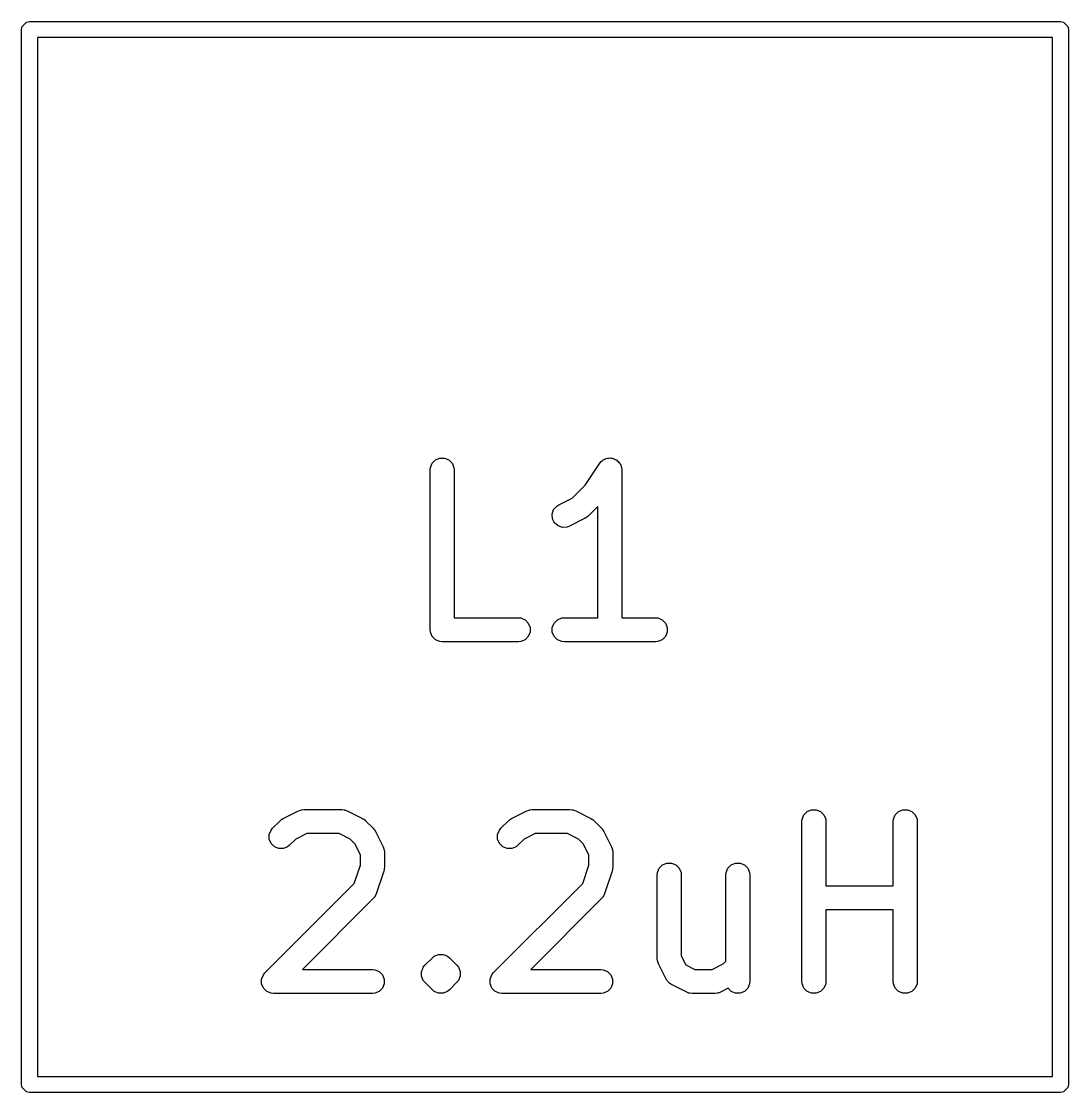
# Model space of a CAD drawing. Extents: x 1.56 to 6.49, y -4.6 to -1.37.
# Drawn here: x 3.6654 to 3.9232, y -2.4783 to -2.2146 of the extents above; entities that cross this region are included whole.
import ezdxf

# ---------------------------------------------------------------- set-up
doc = ezdxf.new("R2010")
doc.units = 0
doc.header["$MEASUREMENT"] = 0
doc.layers.add('BLACK', color=7, linetype='CONTINUOUS')

msp = doc.modelspace()

# ---------------------------------------------------------------- linework, layer by layer
at = {"layer": 'BLACK', "linetype": 'CONTINUOUS'}
for p, q in [((3.6655, -2.21578), (3.66657, -2.21472)), ((3.66657, -2.21472), (3.66732, -2.21457)), ((3.66732, -2.21457), (3.92126, -2.21457)), ((3.92126, -2.21457), (3.92201, -2.21472)), ((3.92201, -2.21472), (3.92308, -2.21578)), ((3.66535, -2.21654), (3.6655, -2.21578)), ((3.66535, -2.47638), (3.66535, -2.21654)), ((3.92308, -2.21578), (3.92323, -2.21654)), ((3.92323, -2.21654), (3.92323, -2.47638)), ((3.66929, -2.2185), (3.66929, -2.47441)), ((3.91929, -2.2185), (3.66929, -2.2185)), ((3.91929, -2.47441), (3.91929, -2.2185)), ((3.76609, -2.32442), (3.76653, -2.32335)), ((3.76653, -2.32335), (3.76734, -2.32254)), ((3.76734, -2.32254), (3.76841, -2.3221)), ((3.76841, -2.3221), (3.76956, -2.3221)), ((3.76956, -2.3221), (3.77062, -2.32254)), ((3.77062, -2.32254), (3.77144, -2.32335)), ((3.77144, -2.32335), (3.77188, -2.32442)), ((3.80418, -2.32874), (3.80777, -2.32335)), ((3.80777, -2.32335), (3.80814, -2.32291)), ((3.80777, -2.32335), (3.80777, -2.32335)), ((3.80777, -2.32335), (3.80777, -2.32335)), ((3.80777, -2.32335), (3.80777, -2.32335)), ((3.80814, -2.32291), (3.80838, -2.32274)), ((3.80838, -2.32274), (3.80859, -2.32254)), ((3.80859, -2.32254), (3.80885, -2.32243)), ((3.80885, -2.32243), (3.80909, -2.32227)), ((3.80909, -2.32227), (3.80938, -2.32221)), ((3.80938, -2.32221), (3.80965, -2.3221)), ((3.80965, -2.3221), (3.80994, -2.3221)), ((3.80994, -2.3221), (3.81022, -2.32204)), ((3.81022, -2.32204), (3.81051, -2.3221)), ((3.81051, -2.3221), (3.8108, -2.3221)), ((3.8108, -2.3221), (3.81107, -2.32221)), ((3.81107, -2.32221), (3.81135, -2.32226)), ((3.81135, -2.32226), (3.8116, -2.32243)), ((3.8116, -2.32243), (3.81187, -2.32254)), ((3.81187, -2.32254), (3.81207, -2.32274)), ((3.81207, -2.32274), (3.81231, -2.3229)), ((3.81231, -2.3229), (3.81248, -2.32315)), ((3.81248, -2.32315), (3.81268, -2.32335)), ((3.81268, -2.32335), (3.81279, -2.32362)), ((3.81279, -2.32362), (3.81295, -2.32386)), ((3.81295, -2.32386), (3.81301, -2.32415)), ((3.76603, -2.32499), (3.76609, -2.32442)), ((3.76603, -2.36436), (3.76603, -2.32499)), ((3.77188, -2.32442), (3.77193, -2.32499)), ((3.77193, -2.32499), (3.77193, -2.36141)), ((3.81301, -2.32415), (3.81312, -2.32442)), ((3.81312, -2.32442), (3.81318, -2.32499)), ((3.81318, -2.32499), (3.81318, -2.32499)), ((3.81318, -2.32499), (3.81318, -2.32499)), ((3.81318, -2.32499), (3.81318, -2.32499)), ((3.81318, -2.32499), (3.81318, -2.36141)), ((3.80098, -2.33194), (3.80418, -2.32874)), ((3.79641, -2.33478), (3.79717, -2.33391)), ((3.79717, -2.33391), (3.79766, -2.3336)), ((3.79766, -2.3336), (3.80098, -2.33194)), ((3.80727, -2.334), (3.80482, -2.33645)), ((3.80727, -2.36141), (3.80727, -2.334)), ((3.79605, -2.33587), (3.79641, -2.33478)), ((3.79613, -2.33702), (3.79605, -2.33587)), ((3.79665, -2.33805), (3.79613, -2.33702)), ((3.80405, -2.33701), (3.8003, -2.33888)), ((3.8043, -2.33685), (3.80405, -2.33701)), ((3.80437, -2.33682), (3.8043, -2.33685)), ((3.80445, -2.33676), (3.80437, -2.33682)), ((3.80454, -2.3367), (3.80445, -2.33676)), ((3.80459, -2.33664), (3.80454, -2.3367)), ((3.80482, -2.33645), (3.80459, -2.33664)), ((3.79752, -2.33881), (3.79665, -2.33805)), ((3.79861, -2.33917), (3.79752, -2.33881)), ((3.79976, -2.33909), (3.79861, -2.33917)), ((3.8003, -2.33888), (3.79976, -2.33909)), ((3.77193, -2.36141), (3.78773, -2.36141)), ((3.78773, -2.36141), (3.78831, -2.36147)), ((3.78831, -2.36147), (3.78937, -2.36191)), ((3.78937, -2.36191), (3.79018, -2.36272)), ((3.79018, -2.36272), (3.79063, -2.36379)), ((3.79608, -2.36379), (3.79652, -2.36272)), ((3.79652, -2.36272), (3.79734, -2.36191)), ((3.79734, -2.36191), (3.7984, -2.36147)), ((3.7984, -2.36147), (3.79898, -2.36141)), ((3.79898, -2.36141), (3.80727, -2.36141)), ((3.81318, -2.36141), (3.82148, -2.36141)), ((3.82148, -2.36141), (3.82205, -2.36147)), ((3.82205, -2.36147), (3.82312, -2.36191)), ((3.82312, -2.36191), (3.82393, -2.36272)), ((3.82393, -2.36272), (3.82437, -2.36379)), ((3.76609, -2.36494), (3.76603, -2.36436)), ((3.76653, -2.366), (3.76609, -2.36494)), ((3.76734, -2.36682), (3.76653, -2.366)), ((3.79018, -2.366), (3.78937, -2.36682)), ((3.79063, -2.36494), (3.79018, -2.366)), ((3.79063, -2.36379), (3.79063, -2.36494)), ((3.79608, -2.36494), (3.79608, -2.36379)), ((3.79652, -2.366), (3.79608, -2.36494)), ((3.79734, -2.36682), (3.79652, -2.366)), ((3.82393, -2.366), (3.82312, -2.36682)), ((3.82437, -2.36494), (3.82393, -2.366)), ((3.82437, -2.36379), (3.82437, -2.36494)), ((3.76841, -2.36726), (3.76734, -2.36682)), ((3.76898, -2.36732), (3.76841, -2.36726)), ((3.78773, -2.36732), (3.76898, -2.36732)), ((3.78831, -2.36726), (3.78773, -2.36732)), ((3.78937, -2.36682), (3.78831, -2.36726)), ((3.7984, -2.36726), (3.79734, -2.36682)), ((3.79898, -2.36732), (3.7984, -2.36726)), ((3.82148, -2.36732), (3.79898, -2.36732)), ((3.82205, -2.36726), (3.82148, -2.36732)), ((3.82312, -2.36682), (3.82205, -2.36726)), ((3.72959, -2.411), (3.72984, -2.41084)), ((3.72984, -2.41084), (3.73359, -2.40897)), ((3.73359, -2.40897), (3.73413, -2.40876)), ((3.73413, -2.40876), (3.73423, -2.40875)), ((3.73423, -2.40875), (3.73433, -2.40871)), ((3.73433, -2.40871), (3.73491, -2.40865)), ((3.73491, -2.40865), (3.74428, -2.40865)), ((3.74428, -2.40865), (3.74486, -2.40871)), ((3.74486, -2.40871), (3.74496, -2.40875)), ((3.74496, -2.40875), (3.74506, -2.40876)), ((3.74506, -2.40876), (3.7456, -2.40897)), ((3.7456, -2.40897), (3.74935, -2.41084)), ((3.74935, -2.41084), (3.7496, -2.411)), ((3.78583, -2.411), (3.78608, -2.41084)), ((3.78608, -2.41084), (3.78983, -2.40897)), ((3.78983, -2.40897), (3.79037, -2.40876)), ((3.79037, -2.40876), (3.79048, -2.40875)), ((3.79048, -2.40875), (3.79058, -2.40871)), ((3.79058, -2.40871), (3.79115, -2.40865)), ((3.79115, -2.40865), (3.80052, -2.40865)), ((3.80052, -2.40865), (3.8011, -2.40871)), ((3.8011, -2.40871), (3.8012, -2.40875)), ((3.8012, -2.40875), (3.8013, -2.40876)), ((3.8013, -2.40876), (3.80185, -2.40897)), ((3.80185, -2.40897), (3.80559, -2.41084)), ((3.80559, -2.41084), (3.80584, -2.411)), ((3.85762, -2.41103), (3.85806, -2.40997)), ((3.85806, -2.40997), (3.85888, -2.40915)), ((3.85888, -2.40915), (3.85994, -2.40871)), ((3.85994, -2.40871), (3.86109, -2.40871)), ((3.86109, -2.40871), (3.86216, -2.40915)), ((3.86216, -2.40915), (3.86297, -2.40997)), ((3.86297, -2.40997), (3.86341, -2.41103)), ((3.88012, -2.41103), (3.88056, -2.40997)), ((3.88056, -2.40997), (3.88137, -2.40915)), ((3.88137, -2.40915), (3.88244, -2.40871)), ((3.88244, -2.40871), (3.88359, -2.40871)), ((3.88359, -2.40871), (3.88466, -2.40915)), ((3.88466, -2.40915), (3.88547, -2.40997)), ((3.88547, -2.40997), (3.88591, -2.41103)), ((3.72683, -2.41372), (3.7272, -2.41327)), ((3.7272, -2.41327), (3.72907, -2.41139)), ((3.72907, -2.41139), (3.7293, -2.41121)), ((3.7293, -2.41121), (3.72935, -2.41115)), ((3.72935, -2.41115), (3.72944, -2.41109)), ((3.72944, -2.41109), (3.72952, -2.41103)), ((3.72952, -2.41103), (3.72959, -2.411)), ((3.7496, -2.411), (3.74967, -2.41103)), ((3.74967, -2.41103), (3.74975, -2.41109)), ((3.74975, -2.41109), (3.74984, -2.41115)), ((3.74984, -2.41115), (3.74989, -2.41121)), ((3.74989, -2.41121), (3.75012, -2.41139)), ((3.75012, -2.41139), (3.75199, -2.41327)), ((3.75199, -2.41327), (3.75218, -2.41349)), ((3.75218, -2.41349), (3.75224, -2.41355)), ((3.75224, -2.41355), (3.75229, -2.41364)), ((3.78307, -2.41372), (3.78344, -2.41327)), ((3.78344, -2.41327), (3.78531, -2.41139)), ((3.78531, -2.41139), (3.78554, -2.41121)), ((3.78554, -2.41121), (3.78559, -2.41115)), ((3.78559, -2.41115), (3.78568, -2.41109)), ((3.78568, -2.41109), (3.78576, -2.41103)), ((3.78576, -2.41103), (3.78583, -2.411)), ((3.80584, -2.411), (3.80591, -2.41103)), ((3.80591, -2.41103), (3.806, -2.41109)), ((3.806, -2.41109), (3.80608, -2.41115)), ((3.80608, -2.41115), (3.80614, -2.41121)), ((3.80614, -2.41121), (3.80636, -2.41139)), ((3.80636, -2.41139), (3.80824, -2.41327)), ((3.80824, -2.41327), (3.80842, -2.41349)), ((3.80842, -2.41349), (3.80848, -2.41355)), ((3.80848, -2.41355), (3.80854, -2.41364)), ((3.85756, -2.41161), (3.85762, -2.41103)), ((3.85756, -2.45098), (3.85756, -2.41161)), ((3.86341, -2.41103), (3.86347, -2.41161)), ((3.86347, -2.41161), (3.86347, -2.4274)), ((3.88006, -2.41161), (3.88012, -2.41103)), ((3.88006, -2.4274), (3.88006, -2.41161)), ((3.88591, -2.41103), (3.88597, -2.41161)), ((3.88597, -2.41161), (3.88597, -2.45098)), ((3.72639, -2.41478), (3.72683, -2.41372)), ((3.72639, -2.41593), (3.72639, -2.41478)), ((3.72683, -2.417), (3.72639, -2.41593)), ((3.73291, -2.41591), (3.73137, -2.41744)), ((3.73561, -2.41456), (3.73291, -2.41591)), ((3.74358, -2.41456), (3.73561, -2.41456)), ((3.74628, -2.41591), (3.74358, -2.41456)), ((3.74748, -2.41711), (3.74628, -2.41591)), ((3.75229, -2.41364), (3.75236, -2.41372)), ((3.75236, -2.41372), (3.75239, -2.41379)), ((3.75239, -2.41379), (3.75255, -2.41404)), ((3.75255, -2.41404), (3.75442, -2.41779)), ((3.78263, -2.41478), (3.78307, -2.41372)), ((3.78263, -2.41593), (3.78263, -2.41478)), ((3.78307, -2.417), (3.78263, -2.41593)), ((3.78915, -2.41591), (3.78761, -2.41744)), ((3.79185, -2.41456), (3.78915, -2.41591)), ((3.79983, -2.41456), (3.79185, -2.41456)), ((3.80253, -2.41591), (3.79983, -2.41456)), ((3.80372, -2.41711), (3.80253, -2.41591)), ((3.80854, -2.41364), (3.8086, -2.41372)), ((3.8086, -2.41372), (3.80863, -2.41379)), ((3.80863, -2.41379), (3.80879, -2.41404)), ((3.80879, -2.41404), (3.81066, -2.41779)), ((3.72764, -2.41781), (3.72683, -2.417)), ((3.72871, -2.41825), (3.72764, -2.41781)), ((3.72986, -2.41825), (3.72871, -2.41825)), ((3.73092, -2.41781), (3.72986, -2.41825)), ((3.73137, -2.41744), (3.73092, -2.41781)), ((3.74883, -2.4198), (3.74748, -2.41711)), ((3.75442, -2.41779), (3.75463, -2.41833)), ((3.75463, -2.41833), (3.75464, -2.41843)), ((3.75464, -2.41843), (3.75468, -2.41853)), ((3.75468, -2.41853), (3.75473, -2.41911)), ((3.78389, -2.41781), (3.78307, -2.417)), ((3.78495, -2.41825), (3.78389, -2.41781)), ((3.7861, -2.41825), (3.78495, -2.41825)), ((3.78717, -2.41781), (3.7861, -2.41825)), ((3.78761, -2.41744), (3.78717, -2.41781)), ((3.80507, -2.4198), (3.80372, -2.41711)), ((3.81066, -2.41779), (3.81087, -2.41833)), ((3.81087, -2.41833), (3.81088, -2.41843)), ((3.81088, -2.41843), (3.81092, -2.41853)), ((3.81092, -2.41853), (3.81098, -2.41911)), ((3.74883, -2.42238), (3.74883, -2.4198)), ((3.75473, -2.41911), (3.75473, -2.42286)), ((3.80507, -2.42238), (3.80507, -2.4198)), ((3.81098, -2.41911), (3.81098, -2.42286)), ((3.74733, -2.42688), (3.74883, -2.42238)), ((3.75458, -2.42379), (3.75271, -2.42941)), ((3.75465, -2.4235), (3.75458, -2.42379)), ((3.75468, -2.42343), (3.75465, -2.4235)), ((3.75469, -2.42333), (3.75468, -2.42343)), ((3.75471, -2.42322), (3.75469, -2.42333)), ((3.75473, -2.42286), (3.75471, -2.42315)), ((3.75471, -2.42315), (3.75471, -2.42322)), ((3.80357, -2.42688), (3.80507, -2.42238)), ((3.81083, -2.42379), (3.80895, -2.42941)), ((3.81089, -2.4235), (3.81083, -2.42379)), ((3.81092, -2.42343), (3.81089, -2.4235)), ((3.81093, -2.42333), (3.81092, -2.42343)), ((3.81095, -2.42322), (3.81093, -2.42333)), ((3.81098, -2.42286), (3.81095, -2.42315)), ((3.81095, -2.42315), (3.81095, -2.42322)), ((3.822, -2.42415), (3.82244, -2.42309)), ((3.82244, -2.42309), (3.82326, -2.42228)), ((3.82326, -2.42228), (3.82432, -2.42183)), ((3.82432, -2.42183), (3.82547, -2.42183)), ((3.82547, -2.42183), (3.82654, -2.42228)), ((3.82654, -2.42228), (3.82735, -2.42309)), ((3.82735, -2.42309), (3.82779, -2.42415)), ((3.83887, -2.42415), (3.83931, -2.42309)), ((3.83931, -2.42309), (3.84013, -2.42228)), ((3.84013, -2.42228), (3.84119, -2.42183)), ((3.84119, -2.42183), (3.84235, -2.42183)), ((3.84235, -2.42183), (3.84341, -2.42228)), ((3.84341, -2.42228), (3.84422, -2.42309)), ((3.84422, -2.42309), (3.84467, -2.42415)), ((3.82194, -2.42473), (3.822, -2.42415)), ((3.82194, -2.44535), (3.82194, -2.42473)), ((3.82779, -2.42415), (3.82785, -2.42473)), ((3.82785, -2.42473), (3.82785, -2.44466)), ((3.83882, -2.42473), (3.83887, -2.42415)), ((3.83882, -2.446), (3.83882, -2.42473)), ((3.84467, -2.42415), (3.84472, -2.42473)), ((3.84472, -2.42473), (3.84472, -2.45098)), ((3.72532, -2.44889), (3.74733, -2.42688)), ((3.78156, -2.44889), (3.80357, -2.42688)), ((3.86347, -2.4274), (3.88006, -2.4274)), ((3.75199, -2.43057), (3.73454, -2.44802)), ((3.75236, -2.43012), (3.75199, -2.43057)), ((3.7524, -2.43002), (3.75236, -2.43012)), ((3.75247, -2.42994), (3.7524, -2.43002)), ((3.75271, -2.42941), (3.75247, -2.42994)), ((3.80824, -2.43057), (3.79078, -2.44802)), ((3.8086, -2.43012), (3.80824, -2.43057)), ((3.80864, -2.43002), (3.8086, -2.43012)), ((3.80871, -2.42994), (3.80864, -2.43002)), ((3.80895, -2.42941), (3.80871, -2.42994)), ((3.88006, -2.43331), (3.86347, -2.43331)), ((3.86347, -2.43331), (3.86347, -2.45098)), ((3.88006, -2.45098), (3.88006, -2.43331)), ((3.76469, -2.44701), (3.76657, -2.44514)), ((3.76657, -2.44514), (3.76701, -2.44477)), ((3.76701, -2.44477), (3.76764, -2.44451)), ((3.76701, -2.44477), (3.76701, -2.44477)), ((3.76764, -2.44451), (3.76808, -2.44433)), ((3.76808, -2.44433), (3.76923, -2.44433)), ((3.76923, -2.44433), (3.76923, -2.44433)), ((3.76923, -2.44433), (3.76967, -2.44451)), ((3.76967, -2.44451), (3.77029, -2.44477)), ((3.77029, -2.44477), (3.77029, -2.44477)), ((3.77029, -2.44477), (3.77074, -2.44514)), ((3.77074, -2.44514), (3.77262, -2.44701)), ((3.82785, -2.44466), (3.82897, -2.4469)), ((3.76409, -2.44802), (3.76432, -2.44746)), ((3.76432, -2.44746), (3.76469, -2.44701)), ((3.77262, -2.44701), (3.77298, -2.44746)), ((3.77298, -2.44746), (3.77342, -2.44852)), ((3.822, -2.44593), (3.82194, -2.44535)), ((3.82204, -2.44603), (3.822, -2.44593)), ((3.82205, -2.44613), (3.82204, -2.44603)), ((3.82226, -2.44667), (3.82205, -2.44613)), ((3.82413, -2.45042), (3.82226, -2.44667)), ((3.82897, -2.4469), (3.83122, -2.44802)), ((3.83545, -2.44802), (3.83815, -2.44668)), ((3.83815, -2.44668), (3.83882, -2.446)), ((3.72451, -2.4504), (3.72495, -2.44934)), ((3.72451, -2.45155), (3.72451, -2.4504)), ((3.72495, -2.44934), (3.72532, -2.44889)), ((3.73454, -2.44802), (3.75178, -2.44802)), ((3.75178, -2.44802), (3.75236, -2.44808)), ((3.75236, -2.44808), (3.75342, -2.44852)), ((3.75342, -2.44852), (3.75424, -2.44934)), ((3.75424, -2.44934), (3.75468, -2.4504)), ((3.75468, -2.4504), (3.75468, -2.45155)), ((3.76388, -2.44853), (3.76409, -2.44802)), ((3.76388, -2.44968), (3.76388, -2.44853)), ((3.76432, -2.45074), (3.76388, -2.44968)), ((3.77342, -2.44968), (3.77298, -2.45074)), ((3.77342, -2.44852), (3.77342, -2.44853)), ((3.77342, -2.44853), (3.77342, -2.44968)), ((3.78076, -2.4504), (3.7812, -2.44934)), ((3.78076, -2.45155), (3.78076, -2.4504)), ((3.7812, -2.44934), (3.78156, -2.44889)), ((3.79078, -2.44802), (3.80802, -2.44802)), ((3.80802, -2.44802), (3.8086, -2.44808)), ((3.8086, -2.44808), (3.80966, -2.44852)), ((3.80966, -2.44852), (3.81048, -2.44934)), ((3.81048, -2.44934), (3.81092, -2.4504)), ((3.81092, -2.4504), (3.81092, -2.45155)), ((3.82419, -2.45052), (3.82413, -2.45042)), ((3.83122, -2.44802), (3.83545, -2.44802)), ((3.72495, -2.45262), (3.72451, -2.45155)), ((3.72577, -2.45343), (3.72495, -2.45262)), ((3.75424, -2.45262), (3.75342, -2.45343)), ((3.75468, -2.45155), (3.75424, -2.45262)), ((3.76469, -2.45119), (3.76432, -2.45074)), ((3.76657, -2.45307), (3.76469, -2.45119)), ((3.76701, -2.45343), (3.76657, -2.45307)), ((3.77074, -2.45307), (3.77029, -2.45343)), ((3.77262, -2.45119), (3.77074, -2.45307)), ((3.77298, -2.45074), (3.77262, -2.45119)), ((3.7812, -2.45262), (3.78076, -2.45155)), ((3.78201, -2.45343), (3.7812, -2.45262)), ((3.81048, -2.45262), (3.80966, -2.45343)), ((3.81092, -2.45155), (3.81048, -2.45262)), ((3.82421, -2.45056), (3.82419, -2.45052)), ((3.82426, -2.45062), (3.82421, -2.45056)), ((3.82444, -2.45091), (3.82426, -2.45062)), ((3.82472, -2.45116), (3.82444, -2.45091)), ((3.82496, -2.45144), (3.82472, -2.45116)), ((3.82525, -2.45162), (3.82496, -2.45144)), ((3.82531, -2.45167), (3.82525, -2.45162)), ((3.82535, -2.45168), (3.82531, -2.45167)), ((3.82545, -2.45174), (3.82535, -2.45168)), ((3.8292, -2.45362), (3.82545, -2.45174)), ((3.83937, -2.45267), (3.83747, -2.45362)), ((3.84013, -2.45343), (3.83937, -2.45267)), ((3.84422, -2.45262), (3.84341, -2.45343)), ((3.84467, -2.45155), (3.84422, -2.45262)), ((3.84472, -2.45098), (3.84467, -2.45155)), ((3.85762, -2.45155), (3.85756, -2.45098)), ((3.85806, -2.45262), (3.85762, -2.45155)), ((3.85888, -2.45343), (3.85806, -2.45262)), ((3.86297, -2.45262), (3.86216, -2.45343)), ((3.86341, -2.45155), (3.86297, -2.45262)), ((3.86347, -2.45098), (3.86341, -2.45155)), ((3.88012, -2.45155), (3.88006, -2.45098)), ((3.88056, -2.45262), (3.88012, -2.45155)), ((3.88137, -2.45343), (3.88056, -2.45262)), ((3.88547, -2.45262), (3.88466, -2.45343)), ((3.88591, -2.45155), (3.88547, -2.45262)), ((3.88597, -2.45098), (3.88591, -2.45155)), ((3.72683, -2.45387), (3.72577, -2.45343)), ((3.72741, -2.45393), (3.72683, -2.45387)), ((3.75178, -2.45393), (3.72741, -2.45393)), ((3.75236, -2.45387), (3.75178, -2.45393)), ((3.75342, -2.45343), (3.75236, -2.45387)), ((3.76808, -2.45387), (3.76701, -2.45343)), ((3.76923, -2.45387), (3.76808, -2.45387)), ((3.76808, -2.45387), (3.76808, -2.45387)), ((3.77029, -2.45343), (3.76923, -2.45387)), ((3.76923, -2.45387), (3.76923, -2.45387)), ((3.78308, -2.45387), (3.78201, -2.45343)), ((3.78365, -2.45393), (3.78308, -2.45387)), ((3.80802, -2.45393), (3.78365, -2.45393)), ((3.8086, -2.45387), (3.80802, -2.45393)), ((3.80966, -2.45343), (3.8086, -2.45387)), ((3.82974, -2.45383), (3.8292, -2.45362)), ((3.82985, -2.45383), (3.82974, -2.45383)), ((3.82995, -2.45387), (3.82985, -2.45383)), ((3.83052, -2.45393), (3.82995, -2.45387)), ((3.83615, -2.45393), (3.83052, -2.45393)), ((3.83672, -2.45387), (3.83615, -2.45393)), ((3.83682, -2.45383), (3.83672, -2.45387)), ((3.83693, -2.45383), (3.83682, -2.45383)), ((3.83747, -2.45362), (3.83693, -2.45383)), ((3.84119, -2.45387), (3.84013, -2.45343)), ((3.84235, -2.45387), (3.84119, -2.45387)), ((3.84341, -2.45343), (3.84235, -2.45387)), ((3.85994, -2.45387), (3.85888, -2.45343)), ((3.86109, -2.45387), (3.85994, -2.45387)), ((3.86216, -2.45343), (3.86109, -2.45387)), ((3.88244, -2.45387), (3.88137, -2.45343)), ((3.88359, -2.45387), (3.88244, -2.45387)), ((3.88466, -2.45343), (3.88359, -2.45387)), ((3.6655, -2.47713), (3.66535, -2.47638)), ((3.66929, -2.47441), (3.91929, -2.47441)), ((3.92323, -2.47638), (3.92308, -2.47713)), ((3.66657, -2.4782), (3.6655, -2.47713)), ((3.66732, -2.47835), (3.66657, -2.4782)), ((3.92126, -2.47835), (3.66732, -2.47835)), ((3.92201, -2.4782), (3.92126, -2.47835)), ((3.92308, -2.47713), (3.92201, -2.4782))]:
    msp.add_line(p, q, dxfattribs=at)

doc.saveas('drawing.dxf')
